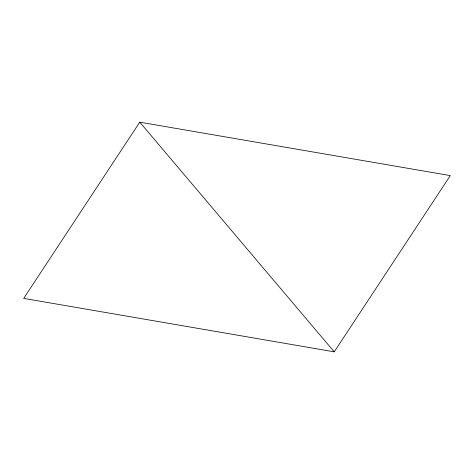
<?xml version="1.0" encoding="UTF-8"?>
<svg xmlns="http://www.w3.org/2000/svg" width="474" height="474" viewBox="0 0 474 474"><rect width="100%" height="100%" fill="white"/><g stroke="black" fill="none" stroke-linecap="round" stroke-linejoin="round"><path stroke-width="0.71" d="M139.765 122.168L23.7 298.395L334.235 351.832L450.3 175.605L139.765 122.168L334.235 351.832"/></g></svg>
